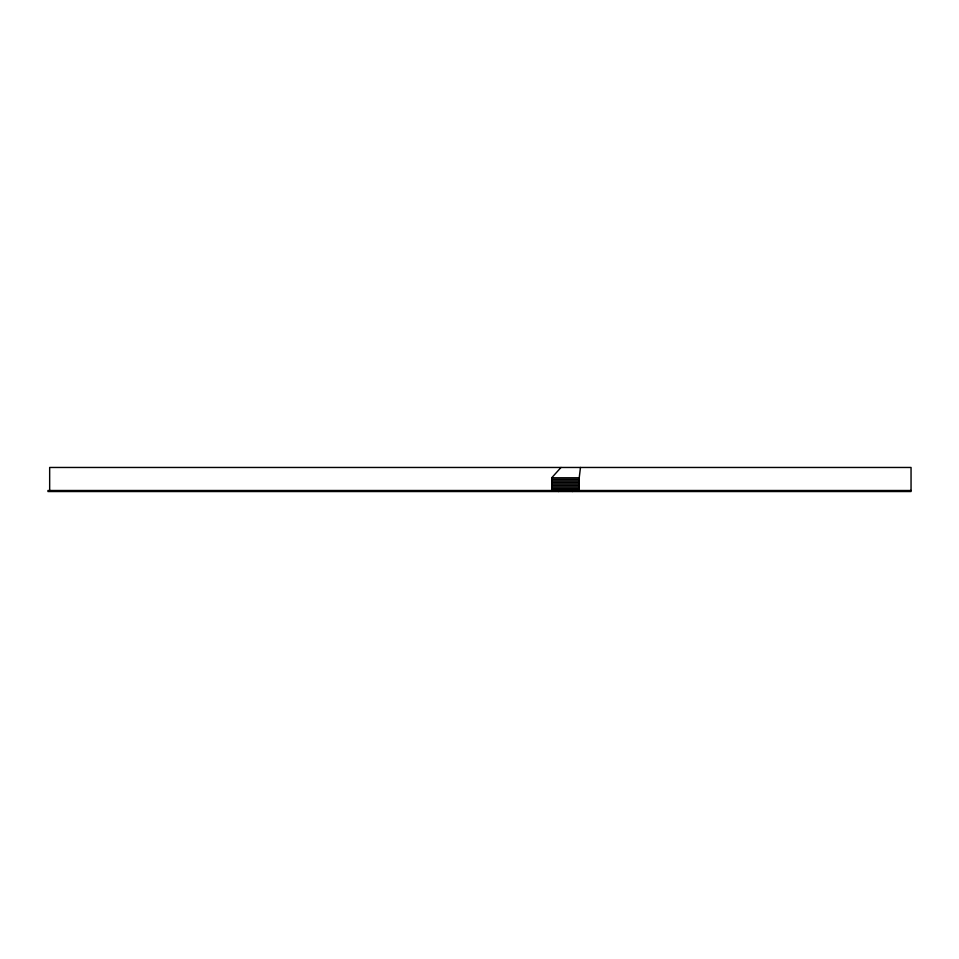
<?xml version="1.0" encoding="UTF-8"?>
<svg xmlns="http://www.w3.org/2000/svg" width="959" height="959" viewBox="0 0 959 959"><rect width="100%" height="100%" fill="white"/><g stroke="black" fill="none" stroke-linecap="round" stroke-linejoin="round"><path stroke-width="1.44" d="M579.224 490.505L579.224 477.786L580.471 467.465M551.713 490.505L551.713 477.786L561.003 467.465M551.713 477.786L579.224 477.786M551.713 479.308L579.224 479.308M551.713 480.843L579.224 480.843M551.713 482.365L579.224 482.365M551.713 483.899L579.224 483.899M551.713 485.422L579.224 485.422M551.713 486.956L579.224 486.956M551.713 488.479L579.224 488.479M551.713 490.001L579.224 490.001M911.05 490.505L47.95 490.505L47.95 491.535L911.05 491.535L911.05 467.465L49.664 467.465L49.664 490.121M572.343 490.505L572.343 491.535M558.594 490.505L558.594 491.535"/></g></svg>
